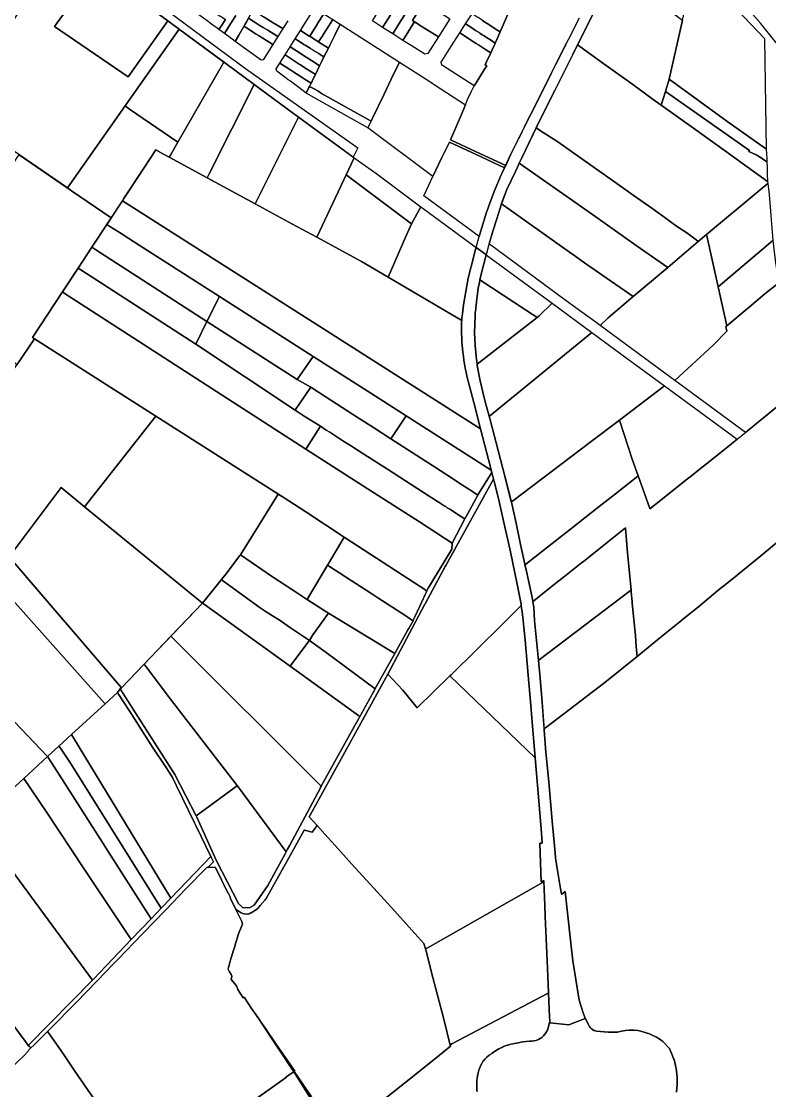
# Model space of a CAD drawing. Header units: metres. Extents: x 3 to 1005126, y 39 to 4383651.
# Drawn here: x 490566 to 491126, y 4369805 to 4370606 of the extents above; entities that cross this region are included whole.
import ezdxf

# ---------------------------------------------------------------- set-up
doc = ezdxf.new("R2010")
doc.units = ezdxf.units.M
doc.header["$MEASUREMENT"] = 0
doc.layers.add('TM_Llucmajor', color=7, linetype='Continuous')

msp = doc.modelspace()

# ---------------------------------------------------------------- linework, layer by layer
at = {"layer": 'TM_Llucmajor', "linetype": 'Continuous', "flags": 128}
for points in [[(490814.06, 4370504.17), (490773.1, 4370534.3), (490739.84, 4370558.78), (490718.62, 4370574.4), (490687.7, 4370597.16), (490683.98, 4370599.9), (490675.25, 4370606.32), (490625.5, 4370642.94), (490620.61, 4370643.97), (490595.24, 4370649.33), (490504.95, 4370668.4), (490509.5, 4370673.42), (490510.58, 4370674.62), (490546.41, 4370667.03), (490625.73, 4370650.23), (490626.7, 4370650.02), (490629.62, 4370647.85), (490733.35, 4370570.73), (490773.39, 4370542.4), (490817.52, 4370511.16), (490814.06, 4370504.17)], [(490643.26, 4370542.6), (490599.94, 4370481.29), (490515.05, 4370539.47), (490536.36, 4370571.29), (490588.15, 4370650.83), (490595.24, 4370649.33), (490620.61, 4370643.97), (490590.37, 4370602.22), (490645.58, 4370564.51), (490675.25, 4370606.32), (490683.69, 4370600.11), (490643.26, 4370542.6)], [(490675.25, 4370606.32), (490645.58, 4370564.51), (490590.37, 4370602.22), (490620.61, 4370643.97), (490625.5, 4370642.94), (490675.25, 4370606.32)], [(491010.38, 4370643.91), (491060.62, 4370606.84), (491050.66, 4370562.68), (491047.79, 4370553.41), (491044.64, 4370543.26), (491038.53, 4370547.46), (491023.31, 4370558.6), (491001.58, 4370574.09), (490983.78, 4370587.05), (490982.04, 4370588.36), (491000, 4370624.54), (491003.73, 4370631.94), (491007.85, 4370641.19), (491009.52, 4370644.55), (491010.38, 4370643.91)], [(491123.31, 4370510.13), (491122.69, 4370510.64), (491093.84, 4370531.29), (491050.66, 4370562.68), (491060.62, 4370606.84), (491067.03, 4370635.23), (491067.67, 4370638.56), (491067.75, 4370638.95), (491067.96, 4370639.71), (491068.46, 4370641.22), (491068.7, 4370641.97), (491069.94, 4370646.09), (491070.42, 4370647.73), (491122.06, 4370593.16), (491123.31, 4370510.13)], [(490836.04, 4370601.44), (490828.35, 4370606.33), (490833.79, 4370614.95), (490834.23, 4370615.65), (490835.5, 4370617.66), (490840.79, 4370626.04), (490841.17, 4370626.65), (490842.23, 4370628.33), (490840.07, 4370629.39), (490841.03, 4370631.39), (490841.14, 4370631.61), (490842.82, 4370635.13), (490846.41, 4370632.93), (490853.3, 4370628.72), (490841.97, 4370610.81), (490840.43, 4370608.39), (490836.04, 4370601.44)], [(490906, 4370609.77), (490903, 4370611.71), (490906, 4370616.35), (490909.19, 4370621.28), (490911.03, 4370624.11), (490916.24, 4370632.17), (490919.21, 4370636.76), (490925.82, 4370632.42), (490936.15, 4370625.64), (490934.12, 4370621.03), (490931.64, 4370615.39), (490924.04, 4370598.09), (490921.65, 4370599.64), (490918.78, 4370601.5), (490915.53, 4370603.6), (490913.04, 4370605.21), (490912.67, 4370605.45), (490910.55, 4370606.82), (490907.52, 4370608.79), (490906.84, 4370609.23), (490906, 4370609.77)], [(490843.61, 4370596.63), (490836.04, 4370601.44), (490840.43, 4370608.39), (490841.97, 4370610.81), (490853.3, 4370628.72), (490855.77, 4370627.2), (490860.97, 4370624.02), (490848.02, 4370603.6), (490843.61, 4370596.63)], [(490703.65, 4370607.04), (490693.2, 4370614.64), (490697.25, 4370621.02), (490701.3, 4370618.42), (490705.35, 4370615.83), (490708.14, 4370614.04), (490710.79, 4370612.34), (490711.87, 4370611.65), (490714.47, 4370609.98), (490715.83, 4370609.11), (490718.32, 4370607.51), (490717.28, 4370605.88), (490716.04, 4370603.95), (490713.45, 4370599.92), (490711.05, 4370601.66), (490708.92, 4370603.21), (490703.65, 4370607.04)], [(490851.26, 4370591.77), (490843.61, 4370596.63), (490848.02, 4370603.6), (490860.97, 4370624.02), (490864.08, 4370622.12), (490866.86, 4370620.41), (490867.04, 4370620.3), (490864.21, 4370615.88), (490864.11, 4370615.73), (490862.77, 4370613.64), (490861.58, 4370611.78), (490858.28, 4370606.64), (490859.86, 4370605.65), (490857.23, 4370601.41), (490855.61, 4370598.79), (490851.26, 4370591.77)], [(490859.86, 4370605.65), (490858.28, 4370606.64), (490861.58, 4370611.78), (490862.77, 4370613.64), (490864.11, 4370615.73), (490864.21, 4370615.88), (490867.04, 4370620.3), (490869.4, 4370618.86), (490870.31, 4370618.3), (490872.5, 4370616.96), (490872.47, 4370616.72), (490880.53, 4370611.63), (490886.45, 4370607.9), (490877.83, 4370594.43), (490871.32, 4370598.49), (490863.72, 4370603.24), (490862.34, 4370604.1), (490859.86, 4370605.65)], [(490739.71, 4370605.74), (490735.6, 4370608.3), (490738.15, 4370612.77), (490739.06, 4370614.35), (490742.32, 4370612.32), (490747.37, 4370609.18), (490754.09, 4370605), (490761.27, 4370600.54), (490757.56, 4370594.64), (490749.97, 4370599.36), (490746.67, 4370601.42), (490743.69, 4370603.27), (490739.71, 4370605.74)], [(490781.39, 4370594.83), (490781.08, 4370595.03), (490774.54, 4370599.2), (490776.29, 4370601.96), (490777.82, 4370604.38), (490784.5, 4370614.93), (490786.3, 4370615.34), (490791.97, 4370611.73), (490787.31, 4370604.28), (490786.95, 4370603.71), (490784.66, 4370600.05), (490783.53, 4370598.25), (490781.39, 4370594.83)], [(490786.21, 4370591.75), (490781.39, 4370594.83), (490783.53, 4370598.25), (490784.66, 4370600.05), (490786.95, 4370603.71), (490787.31, 4370604.28), (490791.97, 4370611.73), (490798.77, 4370607.39), (490794.09, 4370600.03), (490791.72, 4370596.31), (490791.39, 4370595.79), (490790.26, 4370594.01), (490790.07, 4370593.72), (490788.07, 4370590.57), (490786.76, 4370591.4), (490786.21, 4370591.75)], [(490733.23, 4370601.54), (490732.13, 4370602.24), (490733.12, 4370603.97), (490733.75, 4370605.07), (490735.6, 4370608.3), (490739.71, 4370605.74), (490743.69, 4370603.27), (490746.67, 4370601.42), (490749.97, 4370599.36), (490757.56, 4370594.64), (490753.74, 4370588.59), (490746.19, 4370593.36), (490742.95, 4370595.4), (490741.26, 4370596.47), (490733.23, 4370601.54)], [(490827.38, 4370531.25), (490807.8, 4370542.28), (490790.27, 4370552.05), (490787.61, 4370553.96), (490784.24, 4370555.8), (490784.17, 4370555.65), (490781.17, 4370557.11), (490782.4, 4370559.6), (490782.63, 4370560.06), (490783.18, 4370561.19), (490783.34, 4370561.51), (490785.64, 4370566.19), (490788.86, 4370572.73), (490790.28, 4370575.61), (490792.11, 4370579.33), (490793.7, 4370582.55), (490795.36, 4370585.92), (490796.49, 4370588.22), (490800.37, 4370596.1), (490804.22, 4370603.92), (490848.56, 4370575.5), (490842.44, 4370562.73), (490836.92, 4370550.99), (490828.77, 4370533.97), (490828.21, 4370533), (490827.38, 4370531.25)], [(490788.27, 4370590.44), (490788.07, 4370590.57), (490790.07, 4370593.72), (490790.26, 4370594.01), (490791.39, 4370595.79), (490791.72, 4370596.31), (490794.09, 4370600.03), (490798.77, 4370607.39), (490804.22, 4370603.92), (490800.37, 4370596.1), (490796.49, 4370588.22), (490795.36, 4370585.92), (490788.27, 4370590.44)], [(490857.49, 4370587.82), (490851.26, 4370591.77), (490855.61, 4370598.79), (490857.23, 4370601.41), (490859.86, 4370605.65), (490862.34, 4370604.1), (490863.72, 4370603.24), (490871.32, 4370598.49), (490877.83, 4370594.43), (490873.32, 4370587.39), (490869.78, 4370581.87), (490867.62, 4370581.38), (490857.49, 4370587.82)], [(490901.79, 4370592.18), (490901.17, 4370592.58), (490893.77, 4370597.29), (490898.15, 4370604.13), (490901.96, 4370601.66), (490905.65, 4370599.26), (490906, 4370599.03), (490908.3, 4370597.54), (490908.72, 4370597.27), (490910.63, 4370596.02), (490911.03, 4370595.76), (490912.09, 4370595.07), (490912.94, 4370594.52), (490913.48, 4370594.17), (490913.89, 4370593.9), (490916.74, 4370592.06), (490920.35, 4370589.71), (490919.44, 4370587.79), (490918.59, 4370585.99), (490917.78, 4370584.27), (490916.96, 4370582.53), (490913.16, 4370584.95), (490909.23, 4370587.45), (490907.75, 4370588.39), (490906, 4370589.5), (490902.82, 4370591.53), (490901.79, 4370592.18)], [(490687.7, 4370597.16), (490717.13, 4370575.5), (490682.66, 4370515.37), (490646.58, 4370540.31), (490643.26, 4370542.6), (490683.69, 4370600.11), (490683.98, 4370599.9), (490687.7, 4370597.16)], [(490749.49, 4370581.83), (490746.59, 4370577.23), (490744.98, 4370576.92), (490725.71, 4370591), (490728.4, 4370595.71), (490732.13, 4370602.24), (490733.23, 4370601.54), (490741.26, 4370596.47), (490742.95, 4370595.4), (490746.19, 4370593.36), (490753.74, 4370588.59), (490749.49, 4370581.83)], [(490782.28, 4370585.54), (490781.72, 4370585.89), (490778.09, 4370588.18), (490777.13, 4370588.79), (490773.8, 4370590.89), (490770.57, 4370592.93), (490774.54, 4370599.2), (490781.08, 4370595.03), (490781.39, 4370594.83), (490786.21, 4370591.75), (490786.76, 4370591.4), (490788.07, 4370590.57), (490788.27, 4370590.44), (490795.36, 4370585.92), (490793.7, 4370582.55), (490792.11, 4370579.33), (490790.63, 4370580.26), (490788.55, 4370581.58), (490788.13, 4370581.84), (490784.73, 4370583.99), (490784.35, 4370584.23), (490783.79, 4370584.58), (490782.84, 4370585.18), (490782.28, 4370585.54)], [(490904.59, 4370557.74), (490880.78, 4370572.99), (490880.32, 4370573.29), (490879.8, 4370575.46), (490889.39, 4370590.44), (490893.77, 4370597.29), (490901.17, 4370592.58), (490901.79, 4370592.18), (490902.82, 4370591.53), (490906, 4370589.5), (490907.75, 4370588.39), (490909.23, 4370587.45), (490913.16, 4370584.95), (490916.96, 4370582.53), (490913.48, 4370575.15), (490912.72, 4370573.55), (490914.06, 4370572.78), (490912.39, 4370570.12), (490906, 4370559.98), (490904.59, 4370557.74)], [(490770.4, 4370576.01), (490762.91, 4370580.83), (490766.76, 4370586.92), (490774.25, 4370582.11), (490777.52, 4370580.01), (490779.93, 4370578.46), (490785.38, 4370574.96), (490786.43, 4370574.29), (490786.85, 4370574.02), (490787, 4370573.92), (490788.86, 4370572.73), (490785.64, 4370566.19), (490783.46, 4370567.6), (490783.04, 4370567.87), (490782.23, 4370568.39), (490778.99, 4370570.48), (490776.18, 4370572.28), (490774.48, 4370573.38), (490773.62, 4370573.93), (490770.4, 4370576.01)], [(490774.25, 4370582.11), (490766.76, 4370586.92), (490770.57, 4370592.93), (490773.8, 4370590.89), (490777.13, 4370588.79), (490778.09, 4370588.18), (490781.72, 4370585.89), (490782.28, 4370585.54), (490782.84, 4370585.18), (490783.79, 4370584.58), (490784.35, 4370584.23), (490784.73, 4370583.99), (490788.13, 4370581.84), (490788.55, 4370581.58), (490790.63, 4370580.26), (490792.11, 4370579.33), (490790.28, 4370575.61), (490788.86, 4370572.73), (490787, 4370573.92), (490786.85, 4370574.02), (490786.43, 4370574.29), (490785.38, 4370574.96), (490779.93, 4370578.46), (490777.52, 4370580.01), (490774.25, 4370582.11)], [(490983.78, 4370587.05), (491001.58, 4370574.09), (491023.31, 4370558.6), (491038.53, 4370547.46), (491044.64, 4370543.26), (491068.79, 4370525.87), (491092.74, 4370508.7), (491113.43, 4370493.75), (491117, 4370491.17), (491124.17, 4370485.99), (491124.35, 4370484.49), (491118.65, 4370479.73), (491078.48, 4370446.26), (491072.4, 4370441.08), (491070.9, 4370442.25), (491063.79, 4370447.49), (491056.15, 4370452.59), (491046.51, 4370459.43), (491037.52, 4370466.06), (491023.67, 4370475.89), (491011.48, 4370484.62), (490983.38, 4370504.36), (490967.22, 4370515.64), (490953.5, 4370524.57), (490952.56, 4370525.16), (490951.08, 4370526.28), (490954.5, 4370533.42), (490965.08, 4370554.3), (490978.17, 4370580.56), (490982.04, 4370588.36), (490983.78, 4370587.05)], [(490775.06, 4370564.36), (490769.45, 4370568.01), (490766.54, 4370569.9), (490759.06, 4370574.75), (490762.91, 4370580.83), (490770.4, 4370576.01), (490773.62, 4370573.93), (490774.48, 4370573.38), (490776.18, 4370572.28), (490778.99, 4370570.48), (490782.23, 4370568.39), (490783.04, 4370567.87), (490783.46, 4370567.6), (490785.64, 4370566.19), (490783.34, 4370561.51), (490783.18, 4370561.19), (490782.63, 4370560.06), (490782.4, 4370559.6), (490778.05, 4370562.42), (490777.36, 4370562.87), (490775.06, 4370564.36)], [(490682.66, 4370515.37), (490717.13, 4370575.5), (490718.62, 4370574.4), (490739.84, 4370558.78), (490706.4, 4370492.22), (490704.68, 4370488.81), (490676.29, 4370504.24), (490677.44, 4370506.25), (490682.66, 4370515.37)], [(490778.8, 4370552.29), (490776.58, 4370553.93), (490766.91, 4370561.07), (490765.4, 4370562.19), (490762.72, 4370564.17), (490756.68, 4370568.64), (490756.33, 4370570.44), (490759.06, 4370574.75), (490766.54, 4370569.9), (490769.45, 4370568.01), (490775.06, 4370564.36), (490777.36, 4370562.87), (490778.05, 4370562.42), (490782.4, 4370559.6), (490781.17, 4370557.11), (490780.86, 4370556.47), (490778.8, 4370552.29)], [(490927.32, 4370496.31), (490906, 4370506.29), (490886.14, 4370515.59), (490880.13, 4370503.6), (490873.64, 4370489.7), (490824.98, 4370526.22), (490826.62, 4370529.66), (490827.38, 4370531.25), (490828.21, 4370533), (490828.77, 4370533.97), (490836.92, 4370550.99), (490842.44, 4370562.73), (490848.56, 4370575.5), (490871.35, 4370560.89), (490873.78, 4370559.31), (490874.63, 4370558.76), (490898.06, 4370543.55), (490894.81, 4370535.81), (490886.81, 4370517.26), (490906, 4370508.36), (490928.16, 4370498.09), (490928.18, 4370498.08), (490927.33, 4370496.3), (490927.32, 4370496.31)], [(491110.63, 4370509.13), (491047.79, 4370553.41), (491050.66, 4370562.68), (491093.84, 4370531.29), (491122.69, 4370510.64), (491123.31, 4370510.13), (491123.67, 4370503.18), (491123.74, 4370500.81), (491120.58, 4370502.96), (491119.52, 4370503.86), (491115.8, 4370505.95), (491110.35, 4370508.55), (491110.63, 4370509.13)], [(490706.4, 4370492.22), (490739.84, 4370558.78), (490773.1, 4370534.3), (490741.29, 4370470.79), (490740.55, 4370469.31), (490704.68, 4370488.81), (490706.4, 4370492.22)], [(490824.98, 4370526.22), (490778.8, 4370552.29), (490780.86, 4370556.47), (490781.17, 4370557.11), (490784.17, 4370555.65), (490784.24, 4370555.8), (490787.61, 4370553.96), (490790.27, 4370552.05), (490807.8, 4370542.28), (490827.38, 4370531.25), (490826.62, 4370529.66), (490824.98, 4370526.22)], [(491113.43, 4370493.75), (491092.74, 4370508.7), (491068.79, 4370525.87), (491044.64, 4370543.26), (491047.79, 4370553.41), (491110.63, 4370509.13), (491110.35, 4370508.55), (491115.8, 4370505.95), (491119.52, 4370503.86), (491120.58, 4370502.96), (491123.74, 4370500.81), (491123.86, 4370496.4), (491124.01, 4370491.49), (491124.17, 4370485.99), (491117, 4370491.17), (491113.43, 4370493.75)], [(490677.44, 4370506.25), (490676.29, 4370504.24), (490672.04, 4370506.56), (490666.26, 4370509.71), (490657.73, 4370496.72), (490632.79, 4370458.77), (490603.11, 4370479.11), (490599.94, 4370481.29), (490643.26, 4370542.6), (490646.58, 4370540.31), (490682.66, 4370515.37), (490677.44, 4370506.25)], [(490768.14, 4370454.31), (490740.55, 4370469.31), (490741.29, 4370470.79), (490773.1, 4370534.3), (490814.64, 4370503.75), (490808.72, 4370491.11), (490786.71, 4370444.22), (490768.14, 4370454.31)], [(490940.28, 4370503.72), (490951.08, 4370526.28), (490952.56, 4370525.16), (490953.5, 4370524.57), (490967.22, 4370515.64), (490983.38, 4370504.36), (491011.48, 4370484.62), (491023.67, 4370475.89), (491037.52, 4370466.06), (491046.51, 4370459.43), (491056.15, 4370452.59), (491063.79, 4370447.49), (491070.9, 4370442.25), (491072.4, 4370441.08), (491049.46, 4370421.53), (491025.77, 4370438.16), (490994.88, 4370460.09), (490970.6, 4370477.15), (490938.38, 4370499.75), (490940.28, 4370503.72)], [(490913.93, 4370463.64), (490913.76, 4370463.1), (490909.43, 4370449.14), (490908.24, 4370444.78), (490866.89, 4370475.22), (490873.64, 4370489.7), (490880.13, 4370503.6), (490886.14, 4370515.59), (490906, 4370506.29), (490927.32, 4370496.31), (490927.33, 4370496.3), (490925.23, 4370491.9), (490924.8, 4370490.99), (490919.56, 4370478.63), (490916.18, 4370469.85), (490913.93, 4370463.64)], [(490900.98, 4370332.77), (490904.22, 4370320.31), (490909.31, 4370300.76), (490641.18, 4370471.55), (490642.58, 4370473.67), (490657.73, 4370496.72), (490666.26, 4370509.71), (490672.04, 4370506.56), (490676.29, 4370504.24), (490704.68, 4370488.81), (490740.55, 4370469.31), (490768.14, 4370454.31), (490786.71, 4370444.22), (490820.13, 4370426.05), (490840.07, 4370414.3), (490895.25, 4370381.78), (490895.2, 4370380.94), (490895.09, 4370377.94), (490895.08, 4370374.94), (490895.17, 4370371.94), (490895.34, 4370369.15), (490895.44, 4370366.15), (490895.59, 4370363.15), (490895.73, 4370361.01), (490896.08, 4370358.03), (490896.47, 4370355.06), (490896.9, 4370352.09), (490897.38, 4370349.13), (490897.9, 4370346.17), (490898.47, 4370343.22), (490899.07, 4370340.29), (490899.33, 4370339.08), (490900.98, 4370332.77)], [(490603.11, 4370479.11), (490632.79, 4370458.77), (490632.01, 4370457.59), (490629.51, 4370453.79), (490618.35, 4370436.81), (490608.02, 4370421.08), (490596.28, 4370403.23), (490573.84, 4370369.07), (490575.28, 4370368.15), (490562.04, 4370348.57), (490561.11, 4370349.7), (490505.77, 4370416.72), (490544.61, 4370476.68), (490562.77, 4370504.74), (490563.75, 4370506.09), (490603.11, 4370479.11)], [(490857.53, 4370454.32), (490808.72, 4370491.11), (490814.64, 4370503.75), (490831.73, 4370491.71), (490864.59, 4370467.04), (490857.53, 4370454.32)], [(490936.96, 4370496.78), (490938.38, 4370499.75), (490970.6, 4370477.15), (490994.88, 4370460.09), (491025.77, 4370438.16), (491049.46, 4370421.53), (491023.65, 4370399.76), (490990.35, 4370422.84), (490988.97, 4370423.82), (490987.06, 4370425.17), (490983.74, 4370427.52), (490979.85, 4370430.27), (490975.83, 4370433.12), (490945.67, 4370454.66), (490925.11, 4370469.39), (490925.06, 4370469.43), (490927.88, 4370476.78), (490929.09, 4370480.02), (490935.42, 4370493.58), (490936.96, 4370496.78)], [(490853.4, 4370444.87), (490840.07, 4370414.3), (490820.13, 4370426.05), (490786.71, 4370444.22), (490808.72, 4370491.11), (490857.53, 4370454.32), (490853.4, 4370444.87)], [(491087.18, 4370407.08), (491078.7, 4370445.27), (491078.48, 4370446.26), (491118.65, 4370479.73), (491124.35, 4370484.49), (491125.34, 4370476.17), (491128.11, 4370441.76), (491087.18, 4370407.08)], [(490917.36, 4370269.76), (490853.64, 4370310.5), (490827.06, 4370327.49), (490784.1, 4370354.96), (490713.85, 4370399.86), (490657.23, 4370436.06), (490638.18, 4370448.25), (490631.86, 4370452.29), (490629.51, 4370453.79), (490632.01, 4370457.59), (490641.18, 4370471.55), (490909.31, 4370300.76), (490916.77, 4370272.09), (490917.36, 4370269.76)], [(490895.25, 4370381.78), (490840.07, 4370414.3), (490853.4, 4370444.87), (490857.53, 4370454.32), (490864.59, 4370467.04), (490870.13, 4370462.94), (490906.01, 4370436.6), (490905.41, 4370434.4), (490904.24, 4370429.96), (490900.02, 4370413.53), (490896.67, 4370393.57), (490895.7, 4370386.92), (490895.4, 4370383.93), (490895.25, 4370381.78)], [(490925.11, 4370469.39), (490945.67, 4370454.66), (490975.83, 4370433.12), (490979.85, 4370430.27), (490983.74, 4370427.52), (490987.06, 4370425.17), (490988.97, 4370423.82), (490990.35, 4370422.84), (491023.65, 4370399.76), (491004.85, 4370383.83), (490998.84, 4370378.1), (490994.86, 4370381.03), (490989.73, 4370384.81), (490973.55, 4370396.72), (490916.04, 4370439.05), (490915.78, 4370439.24), (490918.57, 4370448.76), (490921.45, 4370457.99), (490923.95, 4370466.13), (490925, 4370469.29), (490925.06, 4370469.43), (490925.11, 4370469.39)], [(490713.85, 4370399.86), (490704.34, 4370381.2), (490620.51, 4370435.41), (490618.35, 4370436.81), (490629.51, 4370453.79), (490631.86, 4370452.29), (490638.18, 4370448.25), (490657.23, 4370436.06), (490713.85, 4370399.86)], [(491093.67, 4370377.99), (491092.94, 4370377.4), (491093.79, 4370373.82), (491083.52, 4370363.5), (491054.84, 4370336.89), (490998.84, 4370378.1), (491004.85, 4370383.83), (491023.65, 4370399.76), (491049.46, 4370421.53), (491072.4, 4370441.08), (491078.48, 4370446.26), (491078.7, 4370445.27), (491087.18, 4370407.08), (491093.67, 4370377.99)], [(490620.51, 4370435.41), (490704.34, 4370381.2), (490696.21, 4370364.16), (490609.95, 4370419.83), (490608.02, 4370421.08), (490618.35, 4370436.81), (490620.51, 4370435.41)], [(490961.18, 4369855.71), (490961.27, 4369857.09), (490961.08, 4369860.08), (490960.3, 4369878.26), (490959.29, 4369902.33), (490957.84, 4369935.31), (490957.52, 4369943.63), (490956.74, 4369962.3), (490956.29, 4369962.05), (490954.71, 4369961.21), (490953.71, 4369990.19), (490955.2, 4369990.19), (490955.58, 4369990.19), (490954.95, 4369997.67), (490952.94, 4370021.93), (490950.25, 4370054.21), (490950.23, 4370054.46), (490948.73, 4370071.99), (490946.96, 4370093.43), (490944.98, 4370116.21), (490942.67, 4370142.3), (490941.68, 4370152.12), (490941.24, 4370157.1), (490940.67, 4370161.59), (490939.81, 4370168.25), (490939.66, 4370169.41), (490937.05, 4370182.97), (490931.41, 4370209.81), (490926.84, 4370230.61), (490923.21, 4370246.3), (490919.94, 4370259.57), (490919.07, 4370263.01), (490917.83, 4370267.88), (490917.36, 4370269.76), (490916.77, 4370272.09), (490909.31, 4370300.76), (490904.22, 4370320.31), (490900.98, 4370332.77), (490899.33, 4370339.08), (490899.07, 4370340.29), (490898.47, 4370343.22), (490897.9, 4370346.17), (490897.38, 4370349.13), (490896.9, 4370352.09), (490896.47, 4370355.06), (490896.08, 4370358.03), (490895.73, 4370361.01), (490895.59, 4370363.15), (490895.44, 4370366.15), (490895.34, 4370369.15), (490895.17, 4370371.94), (490895.08, 4370374.94), (490895.09, 4370377.94), (490895.2, 4370380.94), (490895.25, 4370381.78), (490895.4, 4370383.93), (490895.7, 4370386.92), (490896.67, 4370393.57), (490900.02, 4370413.53), (490904.24, 4370429.96), (490905.41, 4370434.4), (490906.01, 4370436.6), (490906.67, 4370436.11), (490906.84, 4370435.99), (490913.22, 4370431.3), (490913.39, 4370431.18), (490913.61, 4370431.01), (490909.9, 4370416.56), (490908.92, 4370412.24), (490908.45, 4370410.16), (490907.66, 4370406.43), (490907.07, 4370401.91), (490906.54, 4370397.99), (490905.45, 4370388.5), (490905.4, 4370388.03), (490905.3, 4370385.23), (490904.84, 4370372.52), (490905.22, 4370363.37), (490905.22, 4370363.2), (490905.97, 4370355.45), (490906.03, 4370354.99), (490906.76, 4370349.22), (490906.91, 4370348.06), (490908.68, 4370337.97), (490908.93, 4370336.56), (490912.58, 4370321.93), (490916.36, 4370308.35), (490927.51, 4370265.12), (490932.5, 4370245.65), (490935.91, 4370230.01), (490939.2, 4370214.1), (490942.46, 4370199.34), (490943.47, 4370195.12), (490945.21, 4370187.03), (490947.64, 4370175.53), (490948.46, 4370171.48), (490948.58, 4370171.17), (490949.32, 4370166.96), (490949.77, 4370156.97), (490951.81, 4370137.08), (490952.97, 4370124.46), (490953.73, 4370116.73), (490955.41, 4370095.88), (490957.07, 4370074.94), (490956.86, 4370074.92), (490958.26, 4370058.53), (490960.35, 4370036.16), (490963.02, 4370006.79), (490965.15, 4369982.95), (490965.47, 4369979.24), (490967.06, 4369969.73), (490968.76, 4369959.37), (490968.76, 4369959.33), (490969.27, 4369956.25), (490969.71, 4369953.59), (490969.97, 4369952.08), (490970.1, 4369952.11), (490972.61, 4369953.97), (490974.34, 4369938.13), (490976.95, 4369915.26), (490978.37, 4369902.19), (490983.02, 4369874.08), (490983.37, 4369871.94), (490985.57, 4369864.63), (490987.73, 4369858.8), (490975.37, 4369854.22), (490961.18, 4369855.71)], [(491093.67, 4370377.99), (491087.18, 4370407.08), (491128.11, 4370441.76), (491129.86, 4370426.95), (491132.57, 4370410.14), (491131.37, 4370409.17), (491122.29, 4370401.73), (491110.38, 4370391.85), (491093.67, 4370377.99)], [(490913.61, 4370431.01), (490962.96, 4370394.74), (490953.28, 4370385.48), (490951.65, 4370384.21), (490908.92, 4370412.24), (490909.9, 4370416.56), (490913.61, 4370431.01)], [(490770.43, 4370314.8), (490777.38, 4370310.28), (490789.49, 4370302.58), (490779.03, 4370286.3), (490778.57, 4370285.58), (490598.32, 4370401.92), (490596.28, 4370403.23), (490608.02, 4370421.08), (490609.95, 4370419.83), (490696.21, 4370364.16), (490770.43, 4370314.8)], [(490906.03, 4370354.99), (490905.97, 4370355.45), (490905.22, 4370363.2), (490905.22, 4370363.37), (490904.84, 4370372.52), (490905.3, 4370385.23), (490905.4, 4370388.03), (490905.45, 4370388.5), (490906.54, 4370397.99), (490907.07, 4370401.91), (490907.66, 4370406.43), (490908.45, 4370410.16), (490908.92, 4370412.24), (490951.65, 4370384.21), (490906.76, 4370349.22), (490906.03, 4370354.99)], [(490863.55, 4370230.96), (490888.18, 4370215.13), (490888.14, 4370214.48), (490887.94, 4370210.81), (490887.74, 4370210.47), (490877.8, 4370193.97), (490870.22, 4370181.38), (490869.21, 4370179.22), (490807.94, 4370218.93), (490778.62, 4370238.59), (490761.44, 4370249.54), (490754.76, 4370253.8), (490666.1, 4370310.29), (490575.28, 4370368.15), (490573.84, 4370369.07), (490596.28, 4370403.23), (490598.32, 4370401.92), (490778.57, 4370285.58), (490821.76, 4370257.82), (490863.55, 4370230.96)], [(490784.1, 4370354.96), (490771.92, 4370337.54), (490704.34, 4370381.2), (490713.85, 4370399.86), (490784.1, 4370354.96)], [(490915.85, 4370310.2), (490912.58, 4370321.93), (490908.93, 4370336.56), (490908.68, 4370337.97), (490906.91, 4370348.06), (490906.76, 4370349.22), (490951.65, 4370384.21), (490953.28, 4370385.48), (490962.96, 4370394.74), (490992.6, 4370372.96), (490915.98, 4370310.3), (490915.85, 4370310.2)], [(490696.21, 4370364.16), (490704.34, 4370381.2), (490771.92, 4370337.54), (490782.36, 4370331.82), (490781.86, 4370331.11), (490770.67, 4370315.14), (490770.43, 4370314.8), (490696.21, 4370364.16)], [(490932.38, 4370246.11), (490927.51, 4370265.12), (490916.36, 4370308.35), (490915.85, 4370310.2), (490915.98, 4370310.3), (490992.6, 4370372.96), (491019.21, 4370353.41), (491046.98, 4370333), (491013.31, 4370307.31), (490991.24, 4370290.47), (490933.16, 4370246.61), (490932.38, 4370246.11)], [(490506.15, 4370265.9), (490534.54, 4370307.89), (490562.04, 4370348.57), (490575.28, 4370368.15), (490666.1, 4370310.29), (490612.74, 4370242.3), (490595.36, 4370256.73), (490556.31, 4370204.7), (490527.64, 4370238.52), (490505.28, 4370264.92), (490506.15, 4370265.9)], [(490782.36, 4370331.82), (490771.92, 4370337.54), (490784.1, 4370354.96), (490827.06, 4370327.49), (490853.64, 4370310.5), (490842.14, 4370293.29), (490829.23, 4370301.65), (490818.5, 4370308.5), (490805.77, 4370316.65), (490793.04, 4370324.91), (490782.36, 4370331.82)], [(490839.59, 4370270.41), (490821.86, 4370281.78), (490813.37, 4370287.27), (490811.84, 4370288.26), (490808.3, 4370290.55), (490806.33, 4370291.83), (490802.57, 4370294.25), (490796.46, 4370298.16), (490793.84, 4370299.82), (490789.49, 4370302.58), (490777.38, 4370310.28), (490770.43, 4370314.8), (490770.67, 4370315.14), (490781.86, 4370331.11), (490782.36, 4370331.82), (490793.04, 4370324.91), (490805.77, 4370316.65), (490818.5, 4370308.5), (490829.23, 4370301.65), (490842.14, 4370293.29), (490851.89, 4370286.98), (490874.05, 4370272.63), (490889.11, 4370262.87), (490893.03, 4370260.33), (490897.71, 4370257.28), (490904.07, 4370253.14), (490907.33, 4370251.02), (490899.74, 4370237.19), (490897.6, 4370233.27), (490897.55, 4370233.21), (490893.87, 4370235.56), (490888.24, 4370239.17), (490886.31, 4370240.39), (490884.41, 4370241.6), (490883.56, 4370242.15), (490882.64, 4370242.73), (490881.74, 4370243.31), (490880.93, 4370243.83), (490879.58, 4370244.69), (490877.17, 4370246.23), (490875.92, 4370247.04), (490874.05, 4370248.24), (490870.75, 4370250.37), (490839.59, 4370270.41)], [(491023.13, 4370277.24), (491013.31, 4370307.31), (491046.98, 4370333), (491101.4, 4370292.99), (491097.15, 4370289.56), (491080.7, 4370276.32), (491074.01, 4370270.98), (491067.2, 4370265.54), (491064.21, 4370263.15), (491040.91, 4370244.5), (491036.2, 4370240.78), (491036.11, 4370241.03), (491036.08, 4370241.12), (491032.08, 4370252.3), (491027.38, 4370265.4), (491023.13, 4370277.24)], [(490728.86, 4370205.48), (490719.49, 4370193.01), (490701.22, 4370170.04), (490612.74, 4370242.3), (490666.1, 4370310.29), (490754.76, 4370253.8), (490757.9, 4370251.79), (490729.63, 4370206.29), (490728.86, 4370205.48)], [(490917.83, 4370267.88), (490907.43, 4370251.18), (490907.33, 4370251.02), (490904.07, 4370253.14), (490897.71, 4370257.28), (490893.03, 4370260.33), (490889.11, 4370262.87), (490874.05, 4370272.63), (490851.89, 4370286.98), (490842.14, 4370293.29), (490853.64, 4370310.5), (490917.36, 4370269.76), (490917.83, 4370267.88)], [(490933.16, 4370246.61), (490991.24, 4370290.47), (491013.31, 4370307.31), (491023.13, 4370277.24), (491027.38, 4370265.4), (491027.07, 4370265.16), (491010.46, 4370252.03), (490998.2, 4370242.41), (490976.74, 4370225.52), (490963.04, 4370214.72), (490943.36, 4370199.32), (490942.61, 4370198.71), (490942.46, 4370199.34), (490939.2, 4370214.1), (490935.91, 4370230.01), (490932.5, 4370245.65), (490932.38, 4370246.11), (490933.16, 4370246.61)], [(490839.59, 4370270.41), (490870.75, 4370250.37), (490874.05, 4370248.24), (490875.92, 4370247.04), (490877.17, 4370246.23), (490879.58, 4370244.69), (490880.93, 4370243.83), (490881.74, 4370243.31), (490882.64, 4370242.73), (490883.56, 4370242.15), (490884.41, 4370241.6), (490886.31, 4370240.39), (490888.24, 4370239.17), (490893.87, 4370235.56), (490897.55, 4370233.21), (490888.18, 4370215.13), (490863.55, 4370230.96), (490821.76, 4370257.82), (490778.57, 4370285.58), (490779.03, 4370286.3), (490789.49, 4370302.58), (490793.84, 4370299.82), (490796.46, 4370298.16), (490802.57, 4370294.25), (490806.33, 4370291.83), (490808.3, 4370290.55), (490811.84, 4370288.26), (490813.37, 4370287.27), (490821.86, 4370281.78), (490839.59, 4370270.41)], [(490637.48, 4370103.24), (490628.16, 4370094.66), (490627.83, 4370095.03), (490550.51, 4370181.93), (490546.64, 4370178.14), (490545.11, 4370176.7), (490544.14, 4370177.91), (490515.7, 4370213.36), (490489.08, 4370246.71), (490487.54, 4370248.47), (490504.4, 4370265.95), (490505.11, 4370267.25), (490506.15, 4370265.9), (490505.28, 4370264.92), (490527.64, 4370238.52), (490556.31, 4370204.7), (490640.37, 4370106.56), (490639.54, 4370105.85), (490637.48, 4370103.24)], [(490919.07, 4370263.01), (490883.25, 4370198.22), (490882.92, 4370197.62), (490867.75, 4370169.59), (490867.56, 4370169.23), (490840, 4370116.8), (490781.97, 4370011.62), (490781.04, 4370010), (490786.92, 4370003.5), (490783.19, 4369998.48), (490777.49, 4369999.91), (490777.28, 4369999.89), (490766.75, 4369980.99), (490758.32, 4369965.75), (490748.79, 4369948.69), (490748.05, 4369947.84), (490744.39, 4369943.57), (490743.1, 4369942.13), (490742.24, 4369941.05), (490740.43, 4369939.78), (490738.85, 4369938.79), (490737.45, 4369938.02), (490736.86, 4369937.7), (490736.08, 4369937.32), (490735.86, 4369937.27), (490734.48, 4369936.97), (490732.18, 4369937.23), (490731.35, 4369937.53), (490730.15, 4369937.97), (490728.54, 4369939.01), (490727.32, 4369939.84), (490726.02, 4369941.02), (490725.55, 4369941.54), (490721.79, 4369949.32), (490722.06, 4369949.45), (490720.31, 4369953.09), (490720.04, 4369952.96), (490710.86, 4369972.03), (490705.31, 4369972.19), (490709.39, 4369976.31), (490707.61, 4369979.78), (490707.36, 4369980.32), (490696.37, 4370003.01), (490695.23, 4370005.36), (490681.71, 4370033.26), (490678.64, 4370039.44), (490677.99, 4370040.74), (490673.32, 4370047.81), (490663.81, 4370062.22), (490646.71, 4370088.86), (490637.81, 4370102.72), (490637.48, 4370103.24), (490639.54, 4370105.85), (490639.83, 4370105.4), (490680.41, 4370041.76), (490696.8, 4370009.79), (490711.62, 4369977.06), (490728.11, 4369945.02), (490731.09, 4369942.06), (490736.33, 4369941.88), (490739.78, 4369943.89), (490750.03, 4369958.63), (490760.25, 4369977.3), (490763.02, 4369982.37), (490764.9, 4369985.73), (490766.61, 4369988.78), (490787.47, 4370027.95), (490789.41, 4370031.59), (490789.56, 4370032.09), (490790.26, 4370033.35), (490815.21, 4370078.35), (490818.15, 4370083.66), (490829.3, 4370103.76), (490831.52, 4370107.76), (490845.1, 4370132.27), (490854.95, 4370150.03), (490855.82, 4370151.61), (490858.78, 4370156.93), (490859.86, 4370159.25), (490863.84, 4370167.75), (490870.22, 4370181.38), (490877.8, 4370193.97), (490887.74, 4370210.47), (490887.94, 4370210.81), (490888.14, 4370214.48), (490888.18, 4370215.13), (490897.55, 4370233.21), (490897.6, 4370233.27), (490899.74, 4370237.19), (490907.33, 4370251.02), (490907.43, 4370251.18), (490917.83, 4370267.88), (490919.07, 4370263.01)], [(490939.81, 4370168.25), (490926.1, 4370154.48), (490925.84, 4370154.22), (490887.28, 4370116.44), (490886.37, 4370115.55), (490861.98, 4370091.66), (490851.11, 4370104.79), (490840, 4370116.8), (490867.56, 4370169.23), (490867.75, 4370169.59), (490882.92, 4370197.62), (490883.25, 4370198.22), (490919.07, 4370263.01), (490919.94, 4370259.57), (490923.21, 4370246.3), (490926.84, 4370230.61), (490931.41, 4370209.81), (490937.05, 4370182.97), (490939.66, 4370169.41), (490939.81, 4370168.25)], [(490640.37, 4370106.56), (490556.31, 4370204.7), (490595.36, 4370256.73), (490612.74, 4370242.3), (490701.22, 4370170.04), (490640.37, 4370106.56)], [(490779.8, 4370173.41), (490779.48, 4370172.91), (490779.08, 4370173.17), (490770.68, 4370178.58), (490767.31, 4370180.75), (490762.75, 4370183.69), (490753.67, 4370189.86), (490729.63, 4370206.29), (490757.9, 4370251.79), (490761.44, 4370249.54), (490778.62, 4370238.59), (490807.13, 4370219.47), (490779.8, 4370173.41)], [(490949.3, 4370171.77), (490962.29, 4370182.33), (490973.74, 4370191.31), (490984.93, 4370200.2), (490987.33, 4370202.1), (490991.37, 4370205.33), (491002.82, 4370214.49), (491017.77, 4370226.41), (491017.79, 4370226.24), (491018.32, 4370220.33), (491019.46, 4370207.81), (491020.37, 4370197.72), (491022.02, 4370179.82), (491021.69, 4370179.57), (490953.27, 4370127.73), (490952.71, 4370127.32), (490951.81, 4370137.08), (490949.77, 4370156.97), (490949.32, 4370166.96), (490948.58, 4370171.17), (490949.3, 4370171.77)], [(490794.91, 4370198.88), (490807.13, 4370219.47), (490807.94, 4370218.93), (490869.21, 4370179.22), (490863.84, 4370167.75), (490859.86, 4370159.25), (490858.99, 4370157.38), (490858.78, 4370156.93), (490856.11, 4370158.67), (490853.32, 4370160.48), (490832.36, 4370174.11), (490827.93, 4370176.99), (490796.29, 4370197.56), (490794.79, 4370198.66), (490794.91, 4370198.88)], [(490759.18, 4370156.99), (490753.53, 4370160.63), (490753.46, 4370160.67), (490750.76, 4370162.41), (490749.99, 4370162.92), (490748.83, 4370163.68), (490745.85, 4370165.65), (490744.32, 4370166.66), (490716.1, 4370187.18), (490715.3, 4370187.75), (490719.49, 4370193.01), (490728.86, 4370205.48), (490729.63, 4370206.29), (490753.67, 4370189.86), (490762.75, 4370183.69), (490767.31, 4370180.75), (490770.68, 4370178.58), (490779.08, 4370173.17), (490794.21, 4370163.41), (490795.4, 4370162.65), (490783.68, 4370146.29), (490781.16, 4370142.19), (490766.39, 4370152.13), (490759.18, 4370156.99)], [(490845.1, 4370132.27), (490795.4, 4370162.65), (490794.21, 4370163.41), (490779.48, 4370172.91), (490779.8, 4370173.41), (490794.79, 4370198.66), (490796.29, 4370197.56), (490827.93, 4370176.99), (490832.36, 4370174.11), (490853.32, 4370160.48), (490856.11, 4370158.67), (490858.78, 4370156.93), (490855.82, 4370151.61), (490854.95, 4370150.03), (490845.1, 4370132.27)], [(490759.18, 4370156.99), (490766.39, 4370152.13), (490781.16, 4370142.19), (490780.81, 4370141.62), (490766.67, 4370122.83), (490702.56, 4370168.95), (490701.22, 4370170.04), (490715.3, 4370187.75), (490716.1, 4370187.18), (490744.32, 4370166.66), (490745.85, 4370165.65), (490748.83, 4370163.68), (490749.99, 4370162.92), (490750.76, 4370162.41), (490753.46, 4370160.67), (490753.53, 4370160.63), (490759.18, 4370156.99)], [(490593.64, 4370062.93), (490585.13, 4370055.1), (490585.11, 4370055.12), (490584.74, 4370055.51), (490550.39, 4370091.61), (490518.4, 4370129.4), (490507.98, 4370141.66), (490546.64, 4370178.14), (490550.51, 4370181.93), (490627.83, 4370095.03), (490628.16, 4370094.66), (490603.09, 4370071.62), (490593.64, 4370062.93)], [(490953.27, 4370127.73), (491021.69, 4370179.57), (491022.02, 4370179.82), (491022.15, 4370178.41), (491022.86, 4370171.4), (491022.98, 4370170.1), (491025.03, 4370148.12), (491025.25, 4370145.85), (491025.94, 4370137.25), (491026.51, 4370130.12), (491002.32, 4370110.71), (490958.07, 4370076.67), (490956.98, 4370076.04), (490955.41, 4370095.88), (490953.73, 4370116.73), (490952.97, 4370124.46), (490952.71, 4370127.32), (490953.27, 4370127.73)], [(490702.56, 4370168.95), (490766.67, 4370122.83), (490819, 4370085.19), (490818.15, 4370083.66), (490815.21, 4370078.35), (490790.26, 4370033.35), (490790.05, 4370032.97), (490678.66, 4370144.12), (490677.49, 4370145.29), (490701.22, 4370170.04), (490702.56, 4370168.95)], [(490831.52, 4370107.76), (490830.54, 4370105.98), (490793.65, 4370133.06), (490781.16, 4370142.19), (490783.68, 4370146.29), (490795.4, 4370162.65), (490845.1, 4370132.27), (490831.52, 4370107.76)], [(490950.25, 4370054.21), (490886.37, 4370115.55), (490887.28, 4370116.44), (490925.84, 4370154.22), (490926.1, 4370154.48), (490939.81, 4370168.25), (490940.67, 4370161.59), (490941.24, 4370157.1), (490941.68, 4370152.12), (490942.67, 4370142.3), (490944.98, 4370116.21), (490946.96, 4370093.43), (490948.73, 4370071.99), (490950.23, 4370054.46), (490950.25, 4370054.21)], [(490677.25, 4370098.02), (490658.97, 4370122.41), (490657.43, 4370124.36), (490677.49, 4370145.29), (490678.66, 4370144.12), (490790.05, 4370032.97), (490789.56, 4370032.09), (490789.41, 4370031.59), (490787.47, 4370027.95), (490766.61, 4369988.78), (490764.9, 4369985.73), (490763.75, 4369983.66), (490727.17, 4370033.44), (490715.91, 4370048.01), (490677.25, 4370098.02)], [(490830.54, 4370105.98), (490829.3, 4370103.76), (490819, 4370085.19), (490766.67, 4370122.83), (490780.81, 4370141.62), (490781.16, 4370142.19), (490793.65, 4370133.06), (490830.54, 4370105.98)], [(490726.26, 4370032.61), (490710.43, 4370021.01), (490696.36, 4370010.63), (490680.41, 4370041.76), (490639.54, 4370105.85), (490640.37, 4370106.56), (490657.43, 4370124.36), (490658.97, 4370122.41), (490677.25, 4370098.02), (490715.91, 4370048.01), (490727.17, 4370033.44), (490726.26, 4370032.61)], [(490952.94, 4370021.93), (490954.95, 4369997.67), (490955.58, 4369990.19), (490955.2, 4369990.19), (490953.71, 4369990.19), (490954.71, 4369961.21), (490956.29, 4369962.05), (490956.74, 4369962.3), (490956.79, 4369961.18), (490956.33, 4369960.93), (490870.64, 4369912.31), (490868.22, 4369910.96), (490866.88, 4369915.19), (490857.87, 4369924.98), (490844.84, 4369939.55), (490829.48, 4369956.43), (490812.77, 4369974.83), (490800.55, 4369988.4), (490792.73, 4369997.1), (490786.92, 4370003.5), (490781.04, 4370010), (490781.97, 4370011.62), (490840, 4370116.8), (490851.11, 4370104.79), (490861.98, 4370091.66), (490886.37, 4370115.55), (490950.25, 4370054.21), (490952.94, 4370021.93)], [(490673.32, 4370047.81), (490677.99, 4370040.74), (490678.64, 4370039.44), (490681.71, 4370033.26), (490695.23, 4370005.36), (490696.37, 4370003.01), (490707.36, 4369980.32), (490677.44, 4369949.05), (490603.78, 4370070.47), (490603.09, 4370071.62), (490628.16, 4370094.66), (490637.48, 4370103.24), (490637.81, 4370102.72), (490646.71, 4370088.86), (490663.81, 4370062.22), (490673.32, 4370047.81)], [(490567.29, 4370038.69), (490531.77, 4370006.03), (490517.6, 4370017.53), (490496.41, 4370034.74), (490498.62, 4370037.16), (490550.39, 4370091.61), (490584.74, 4370055.51), (490585.11, 4370055.12), (490585.13, 4370055.1), (490567.29, 4370038.69)], [(490670.28, 4369941.58), (490602.25, 4370050.17), (490594.68, 4370061.46), (490593.64, 4370062.93), (490603.09, 4370071.62), (490603.78, 4370070.47), (490677.44, 4369949.05), (490670.28, 4369941.58)], [(490662.57, 4369933.52), (490628.66, 4369986.83), (490626.67, 4369989.96), (490588.41, 4370050.09), (490585.13, 4370055.1), (490593.64, 4370062.93), (490594.68, 4370061.46), (490602.25, 4370050.17), (490670.28, 4369941.58), (490662.57, 4369933.52)], [(490647.79, 4369918.08), (490620.22, 4369959.32), (490612.65, 4369970.5), (490584.07, 4370013.89), (490567.29, 4370038.69), (490585.13, 4370055.1), (490588.41, 4370050.09), (490626.67, 4369989.96), (490628.66, 4369986.83), (490662.57, 4369933.52), (490647.79, 4369918.08)], [(490619.64, 4369888.66), (490618.68, 4369887.68), (490557.88, 4369970.48), (490531.77, 4370006.03), (490567.29, 4370038.69), (490584.07, 4370013.89), (490612.65, 4369970.5), (490620.22, 4369959.32), (490647.79, 4369918.08), (490619.64, 4369888.66)], [(490726.26, 4370032.61), (490727.17, 4370033.44), (490763.75, 4369983.66), (490763.02, 4369982.37), (490760.25, 4369977.3), (490750.03, 4369958.63), (490739.78, 4369943.89), (490736.33, 4369941.88), (490731.09, 4369942.06), (490728.11, 4369945.02), (490711.62, 4369977.06), (490696.8, 4370009.79), (490696.36, 4370010.63), (490710.43, 4370021.01), (490726.26, 4370032.61)], [(490572.66, 4369836.79), (490571.63, 4369837.82), (490570.71, 4369838.73), (490619.64, 4369888.66), (490647.79, 4369918.08), (490662.57, 4369933.52), (490670.28, 4369941.58), (490677.44, 4369949.05), (490707.36, 4369980.32), (490707.61, 4369979.78), (490709.39, 4369976.31), (490705.31, 4369972.19), (490705.03, 4369972.2), (490704.49, 4369972.1), (490704.11, 4369971.85), (490688.76, 4369956.04), (490673.51, 4369940.1), (490664.95, 4369931.42), (490656.56, 4369922.56), (490637.68, 4369903.1), (490635.95, 4369901.24), (490634.31, 4369899.47), (490622.6, 4369887.33), (490606.61, 4369870.89), (490602.34, 4369866.57), (490591.11, 4369855.24), (490585.12, 4369849.23), (490574.82, 4369838.91), (490572.66, 4369836.79)], [(490618.68, 4369887.68), (490570.71, 4369838.73), (490569.02, 4369840.99), (490525.27, 4369899.84), (490510.44, 4369919.77), (490533.73, 4369944.66), (490557.88, 4369970.48), (490618.68, 4369887.68)], [(490956.33, 4369960.93), (490956.79, 4369961.18), (490957.52, 4369943.63), (490957.84, 4369935.31), (490959.29, 4369902.33), (490960.3, 4369878.26), (490960.32, 4369877.89), (490960.08, 4369877.77), (490887.93, 4369839.99), (490886.64, 4369838.97), (490881.77, 4369858.32), (490872.43, 4369894.4), (490869.61, 4369905.55), (490868.41, 4369910.34), (490868.22, 4369910.96), (490870.64, 4369912.31), (490956.33, 4369960.93)], [(490656.88, 4369739.67), (490659.26, 4369741.33), (490671.16, 4369749.61), (490682.24, 4369757.49), (490699.46, 4369769.58), (490709.28, 4369776.46), (490722.99, 4369785.96), (490751.86, 4369806.18), (490764.14, 4369814.88), (490763.89, 4369815.28), (490769.47, 4369818.89), (490770.49, 4369817.34), (490786.55, 4369791.82), (490783.81, 4369789.76), (490688.36, 4369718.04), (490687.66, 4369717.51), (490653.39, 4369716.44), (490652.01, 4369716.39), (490650.23, 4369718.86), (490643.3, 4369728.48), (490642.54, 4369729.75), (490646.86, 4369732.76), (490656.52, 4369739.41), (490656.88, 4369739.67)]]:
    msp.add_lwpolyline(points, close=True, dxfattribs=at)
for points in [[(491000, 4370624.54), (490978.17, 4370580.56), (490965.08, 4370554.3), (490954.5, 4370533.42), (490940.28, 4370503.72), (490938.38, 4370499.75), (490936.96, 4370496.78), (490935.42, 4370493.58), (490929.09, 4370480.02), (490927.88, 4370476.78), (490925, 4370469.29), (490923.95, 4370466.13), (490921.45, 4370457.99), (490918.57, 4370448.76), (490915.36, 4370437.8), (490913.61, 4370431.01), (490913.61, 4370431.01), (490913.39, 4370431.18), (490913.22, 4370431.3), (490906.84, 4370435.99), (490906.67, 4370436.11), (490906.01, 4370436.6), (490908.24, 4370444.78), (490909.43, 4370449.14), (490913.76, 4370463.1), (490913.93, 4370463.64), (490916.18, 4370469.85), (490919.56, 4370478.63), (490924.8, 4370490.99), (490924.84, 4370491.08), (490925.23, 4370491.9), (490932.14, 4370506.4), (490935.12, 4370512.49), (490937.76, 4370517.97), (490938.17, 4370518.82), (490942.26, 4370527.05), (490943.11, 4370528.73), (490950.68, 4370543.77), (490962.58, 4370567.45), (490965.58, 4370573.4), (490971.93, 4370586.21), (490972.24, 4370586.81), (490975.09, 4370592.46), (490983.17, 4370608.42)], [(491175.39, 4370619.97), (491213.68, 4370593.93), (491204.34, 4370581.24), (491190.2, 4370562.72), (491183.69, 4370554.4), (491177.57, 4370546.41), (491176.26, 4370544.88), (491176.26, 4370544.88), (491176.05, 4370545.04), (491174.45, 4370546.33), (491172.35, 4370547.99), (491167.9, 4370551.52), (491161.61, 4370556.65), (491155.8, 4370561.39), (491152.01, 4370564.83), (491151.89, 4370564.95), (491151.73, 4370565.11), (491148.42, 4370568.56), (491146.88, 4370570.39), (491143.91, 4370574.09), (491143.66, 4370574.38), (491128.06, 4370593.43), (491118.93, 4370604.61), (491111.48, 4370613.26)], [(490983.17, 4370608.42), (490975.09, 4370592.46), (490974.92, 4370592.11), (490972.97, 4370588.24), (490972.24, 4370586.81), (490971.93, 4370586.21), (490965.58, 4370573.4), (490962.58, 4370567.45), (490950.68, 4370543.77), (490943.11, 4370528.73), (490942.27, 4370527.05), (490940.3, 4370523.09), (490938.17, 4370518.82), (490937.91, 4370518.27), (490937.9, 4370518.26), (490937.76, 4370517.97), (490935.12, 4370512.49), (490932.14, 4370506.4), (490928.18, 4370498.08), (490928.16, 4370498.09), (490906, 4370508.36), (490886.81, 4370517.26), (490894.81, 4370535.81), (490898.06, 4370543.55), (490899.69, 4370547.41), (490902.56, 4370553.68), (490904.59, 4370557.74), (490906, 4370559.98), (490912.39, 4370570.12), (490914.06, 4370572.78), (490912.72, 4370573.55), (490913.48, 4370575.15), (490916.96, 4370582.53), (490917.78, 4370584.27), (490918.59, 4370585.99), (490919.44, 4370587.79), (490920.35, 4370589.71), (490921.58, 4370592.5), (490922.75, 4370595.17), (490922.88, 4370595.47), (490924.04, 4370598.09), (490931.64, 4370615.39)], [(490910.55, 4370606.82), (490912.67, 4370605.45), (490913.04, 4370605.21), (490915.53, 4370603.6), (490918.78, 4370601.5), (490921.65, 4370599.64), (490924.04, 4370598.09), (490922.88, 4370595.47), (490922.75, 4370595.17), (490921.58, 4370592.5), (490920.35, 4370589.71), (490916.74, 4370592.06), (490913.89, 4370593.9), (490913.48, 4370594.17), (490912.94, 4370594.52), (490912.09, 4370595.07), (490911.03, 4370595.76), (490910.63, 4370596.02), (490908.72, 4370597.27), (490908.3, 4370597.54), (490906, 4370599.03), (490905.65, 4370599.26), (490901.96, 4370601.66), (490901.96, 4370601.66), (490898.15, 4370604.13), (490903, 4370611.71)], [(490726.02, 4370610.38), (490722.5, 4370604.82), (490720.87, 4370602.24), (490717.53, 4370596.95), (490713.45, 4370599.92), (490716.04, 4370603.95), (490717.28, 4370605.88), (490718.32, 4370607.51)], [(490735.6, 4370608.3), (490733.75, 4370605.07), (490733.12, 4370603.97), (490732.13, 4370602.24), (490728.4, 4370595.71), (490725.71, 4370591), (490721.05, 4370594.39), (490721.05, 4370594.39), (490717.53, 4370596.95), (490720.87, 4370602.24), (490722.5, 4370604.82), (490726.02, 4370610.38)], [(490764.99, 4370606.41), (490761.27, 4370600.54), (490754.09, 4370605), (490747.37, 4370609.18)], [(491137.72, 4370322.33), (491116.06, 4370304.8), (491107.65, 4370298.02), (491107.65, 4370298.02), (491054.84, 4370336.89), (491083.52, 4370363.5), (491093.79, 4370373.82), (491092.94, 4370377.4), (491093.67, 4370377.99), (491110.38, 4370391.85), (491122.29, 4370401.73), (491131.37, 4370409.17)], [(491135.22, 4370218.68), (491119.14, 4370205.61), (491103.09, 4370192.35), (491101.41, 4370190.96), (491096.29, 4370186.89), (491087.04, 4370179.54), (491072.44, 4370167.41), (491061.78, 4370158.82), (491058.54, 4370156.21), (491047.43, 4370147.13), (491026.51, 4370130.12), (491025.94, 4370137.25), (491025.25, 4370145.85), (491025.03, 4370148.12), (491022.98, 4370170.1), (491022.86, 4370171.4), (491022.15, 4370178.41), (491022.02, 4370179.82), (491020.37, 4370197.72), (491019.46, 4370207.81), (491018.32, 4370220.33), (491017.79, 4370226.24), (491017.77, 4370226.41), (491002.82, 4370214.49), (490991.37, 4370205.33), (490987.33, 4370202.1), (490984.93, 4370200.2), (490973.74, 4370191.31), (490962.29, 4370182.33), (490949.3, 4370171.77), (490948.58, 4370171.17), (490948.46, 4370171.48), (490947.64, 4370175.53), (490945.21, 4370187.03), (490943.47, 4370195.12), (490942.61, 4370198.71), (490943.36, 4370199.32), (490963.04, 4370214.72), (490976.74, 4370225.52), (490998.2, 4370242.41), (491010.46, 4370252.03), (491027.07, 4370265.16), (491027.38, 4370265.4), (491032.08, 4370252.3), (491036.08, 4370241.12), (491036.11, 4370241.03), (491036.2, 4370240.78), (491040.91, 4370244.5), (491064.21, 4370263.15), (491067.2, 4370265.54), (491074.01, 4370270.98), (491080.7, 4370276.32), (491097.15, 4370289.56), (491101.4, 4370292.99), (491101.4, 4370292.99), (491107.65, 4370298.02), (491116.06, 4370304.8), (491137.72, 4370322.33)], [(491056.19, 4369803.6), (491056.24, 4369806.37), (491056.53, 4369809.13), (491056.6, 4369810.6), (491056.58, 4369815), (491056.18, 4369819.38), (491056.1, 4369819.92), (491055.39, 4369823.7), (491054.21, 4369828.04), (491053.9, 4369829), (491052.66, 4369832.26), (491050.74, 4369836.33), (491045.9, 4369841.68), (491044.6, 4369842.6), (491041.04, 4369844.79), (491037.3, 4369846.68), (491035.87, 4369847.29), (491033.41, 4369848.23), (491029.4, 4369849.43), (491027.09, 4369849.83), (491024.03, 4369850.11), (491020.96, 4369850.13), (491020.56, 4369850.11), (491017.89, 4369849.88), (491014.86, 4369849.36), (491011.89, 4369848.58), (491004.92, 4369848.66), (490996.08, 4369849.43), (490995.38, 4369849.58), (490994.66, 4369849.83), (490994.22, 4369849.99), (490993.15, 4369850.58), (490992.19, 4369851.33), (490991.37, 4369852.24), (490990.9, 4369852.91), (490990.7, 4369853.26), (490988.43, 4369857.67), (490987.93, 4369858.89), (490987.73, 4369858.8), (490985.57, 4369864.63), (490983.37, 4369871.94), (490983.02, 4369874.08), (490978.37, 4369902.19), (490976.95, 4369915.26), (490974.34, 4369938.13), (490972.61, 4369953.97), (490970.1, 4369952.11), (490969.97, 4369952.08), (490969.71, 4369953.59), (490969.27, 4369956.25), (490968.76, 4369959.33), (490968.76, 4369959.37), (490967.06, 4369969.73), (490965.47, 4369979.24), (490965.15, 4369982.95), (490963.02, 4370006.79), (490960.35, 4370036.16), (490958.26, 4370058.53), (490956.86, 4370074.92), (490957.07, 4370074.94), (490956.98, 4370076.04), (490958.07, 4370076.67), (490958.07, 4370076.67), (491002.32, 4370110.71), (491026.51, 4370130.12), (491047.43, 4370147.13), (491058.54, 4370156.21), (491061.78, 4370158.82), (491072.44, 4370167.41), (491087.04, 4370179.54), (491096.29, 4370186.89), (491101.41, 4370190.96), (491103.09, 4370192.35), (491119.14, 4370205.61), (491135.22, 4370218.68)], [(490782.66, 4369800.25), (490769.74, 4369819.07), (490770.24, 4369819.39), (490767.01, 4369824.07), (490756.01, 4369839.9), (490748.33, 4369851.28), (490744.6, 4369856.65), (490744.29, 4369857.1), (490741.11, 4369861.9), (490737.93, 4369866.3), (490732.24, 4369874.79), (490731.68, 4369874.43), (490727.6, 4369880.57), (490727.7, 4369880.64), (490726.57, 4369883.39), (490722.54, 4369887.99), (490723.1, 4369890.6), (490722.49, 4369891.84), (490721.42, 4369893.92), (490720.23, 4369895.96), (490720.6, 4369897.3), (490720.99, 4369898.76), (490722.22, 4369902.84), (490722.64, 4369904.23), (490724.46, 4369910.11), (490724.62, 4369910.66), (490725.09, 4369912.14), (490726.21, 4369915.78), (490726.96, 4369918.07), (490727.89, 4369921.47), (490729.01, 4369924.92), (490731.08, 4369929.46), (490730.88, 4369930.64), (490730.79, 4369930.95), (490729.99, 4369932.54), (490727.76, 4369936.99), (490725.55, 4369941.54), (490726.02, 4369941.02), (490727.32, 4369939.84), (490728.54, 4369939.01), (490730.15, 4369937.97), (490731.35, 4369937.53), (490732.18, 4369937.23), (490734.48, 4369936.97), (490735.86, 4369937.27), (490735.86, 4369937.27), (490736.08, 4369937.32), (490736.86, 4369937.7), (490737.45, 4369938.02), (490738.85, 4369938.79), (490740.43, 4369939.78), (490742.24, 4369941.05), (490743.1, 4369942.13), (490744.39, 4369943.57), (490748.05, 4369947.84), (490748.79, 4369948.69), (490758.32, 4369965.75), (490766.75, 4369980.99), (490777.28, 4369999.89), (490777.49, 4369999.91), (490783.19, 4369998.48), (490786.92, 4370003.5), (490792.73, 4369997.1), (490800.55, 4369988.4), (490812.77, 4369974.83), (490829.48, 4369956.43), (490844.84, 4369939.55), (490857.87, 4369924.98), (490866.88, 4369915.19), (490868.22, 4369910.96), (490868.41, 4369910.34), (490869.61, 4369905.55), (490872.43, 4369894.4), (490881.77, 4369858.32), (490886.64, 4369838.97), (490886.88, 4369838.04), (490878.64, 4369831.51), (490860.88, 4369817.11), (490828.3, 4369791.23)], [(490627.72, 4369787.37), (490615.09, 4369805.66), (490605.11, 4369820.22), (490597.94, 4369830.59), (490592.94, 4369837.86), (490592.94, 4369837.86), (490585.28, 4369848.99), (490585.12, 4369849.23), (490591.11, 4369855.24), (490602.34, 4369866.57), (490606.61, 4369870.89), (490622.6, 4369887.33), (490634.31, 4369899.47), (490635.95, 4369901.24), (490637.68, 4369903.1), (490656.56, 4369922.56), (490664.95, 4369931.42), (490673.51, 4369940.1), (490688.76, 4369956.04), (490704.11, 4369971.85), (490704.49, 4369972.1), (490705.03, 4369972.2), (490705.31, 4369972.19), (490710.86, 4369972.03), (490720.04, 4369952.96), (490720.31, 4369953.09), (490722.06, 4369949.45), (490721.79, 4369949.32), (490725.55, 4369941.54), (490727.76, 4369936.99), (490729.99, 4369932.54), (490730.79, 4369930.95), (490730.88, 4369930.64), (490731.08, 4369929.46), (490729.01, 4369924.92), (490727.89, 4369921.47), (490726.96, 4369918.07), (490726.21, 4369915.78), (490725.09, 4369912.14), (490724.62, 4369910.66), (490724.46, 4369910.11), (490722.64, 4369904.23), (490722.22, 4369902.84), (490720.99, 4369898.76), (490720.6, 4369897.3), (490720.23, 4369895.96), (490721.42, 4369893.92), (490722.49, 4369891.84), (490723.1, 4369890.6), (490722.54, 4369887.99), (490726.57, 4369883.39), (490727.7, 4369880.64), (490727.6, 4369880.57), (490731.68, 4369874.43), (490732.24, 4369874.79), (490737.93, 4369866.3), (490741.11, 4369861.9), (490744.29, 4369857.1), (490744.6, 4369856.65), (490769.47, 4369818.89), (490763.89, 4369815.28), (490764.14, 4369814.88), (490751.86, 4369806.18), (490722.99, 4369785.96)], [(490525.27, 4369899.84), (490569.02, 4369840.99), (490570.71, 4369838.73), (490571.63, 4369837.82), (490572.66, 4369836.79), (490570.7, 4369834.88), (490570.89, 4369834.62), (490570.89, 4369834.62), (490570.93, 4369834.56), (490567.09, 4369830.77), (490558.22, 4369822.04)], [(490828.3, 4369791.23), (490860.88, 4369817.11), (490878.64, 4369831.51), (490886.88, 4369838.04), (490886.64, 4369838.97), (490887.93, 4369839.99), (490960.08, 4369877.77), (490960.08, 4369877.77), (490960.32, 4369877.89), (490961.08, 4369860.08), (490961.27, 4369857.09), (490961.18, 4369855.71), (490960.85, 4369855.76), (490960.84, 4369855.49), (490960.55, 4369853.67), (490960.06, 4369851.9), (490959.37, 4369850.12), (490958.84, 4369849.04), (490958.49, 4369848.42), (490957.57, 4369847.07), (490956.49, 4369845.83), (490955.27, 4369844.74), (490953.92, 4369843.8), (490952.81, 4369843.2), (490952.47, 4369843.04), (490950.94, 4369842.45), (490949.35, 4369842.06), (490947.72, 4369841.86), (490946.08, 4369841.87), (490941.04, 4369841.28), (490937.52, 4369840.7), (490933.4, 4369839.83), (490931.34, 4369839.4), (490928.5, 4369838.57), (490926.58, 4369837.85), (490925.73, 4369837.5), (490923.08, 4369836.19), (490920.54, 4369834.66), (490918.15, 4369832.91), (490917.48, 4369832.51), (490915.76, 4369831.34), (490914.16, 4369830.01), (490912.69, 4369828.53), (490911.37, 4369826.92), (490911.15, 4369826.62), (490910.22, 4369825.19), (490909.23, 4369823.36), (490908.43, 4369821.44), (490907.81, 4369819.45), (490907.77, 4369819.28), (490907.07, 4369815.97), (490906.75, 4369813.65), (490906.65, 4369812.61), (490906.54, 4369809.22), (490906.66, 4369804.88), (490906.71, 4369804.23)], [(490906.71, 4369804.23), (490906.66, 4369804.88), (490906.54, 4369809.22), (490906.65, 4369812.61), (490906.75, 4369813.65), (490907.07, 4369815.97), (490907.77, 4369819.28), (490907.81, 4369819.45), (490908.43, 4369821.44), (490909.23, 4369823.36), (490910.22, 4369825.19), (490911.15, 4369826.62), (490911.37, 4369826.92), (490912.69, 4369828.53), (490914.16, 4369830.01), (490915.76, 4369831.34), (490917.48, 4369832.51), (490918.15, 4369832.91), (490920.54, 4369834.66), (490923.08, 4369836.19), (490925.73, 4369837.5), (490926.58, 4369837.85), (490928.5, 4369838.57), (490931.34, 4369839.4), (490933.4, 4369839.83), (490937.52, 4369840.7), (490941.04, 4369841.28), (490946.08, 4369841.87), (490947.72, 4369841.86), (490949.35, 4369842.06), (490950.94, 4369842.45), (490952.47, 4369843.04), (490952.81, 4369843.2), (490953.92, 4369843.8), (490955.27, 4369844.74), (490956.49, 4369845.83), (490957.57, 4369847.07), (490958.49, 4369848.42), (490958.84, 4369849.04), (490959.37, 4369850.12), (490960.06, 4369851.9), (490960.55, 4369853.67), (490960.84, 4369855.49), (490960.85, 4369855.76), (490961.18, 4369855.71), (490975.37, 4369854.22), (490987.73, 4369858.8), (490987.93, 4369858.89), (490988.43, 4369857.67), (490990.7, 4369853.26), (490990.9, 4369852.91), (490991.37, 4369852.24), (490992.19, 4369851.33), (490993.15, 4369850.58), (490994.22, 4369849.99), (490994.66, 4369849.83), (490995.38, 4369849.58), (490996.08, 4369849.43), (491004.92, 4369848.66), (491011.89, 4369848.58), (491014.86, 4369849.36), (491017.89, 4369849.88), (491020.56, 4369850.11), (491020.96, 4369850.13), (491024.03, 4369850.11), (491027.09, 4369849.83), (491029.4, 4369849.43), (491033.41, 4369848.23), (491035.87, 4369847.29), (491037.3, 4369846.68), (491041.04, 4369844.79), (491044.6, 4369842.6), (491045.9, 4369841.68), (491050.74, 4369836.33), (491052.66, 4369832.26), (491053.9, 4369829), (491054.21, 4369828.04), (491055.39, 4369823.7), (491056.1, 4369819.92), (491056.18, 4369819.38), (491056.58, 4369815), (491056.6, 4369810.6), (491056.53, 4369809.13), (491056.24, 4369806.37), (491056.19, 4369803.6)], [(490786.55, 4369791.82), (490770.49, 4369817.34), (490744.6, 4369856.65), (490744.6, 4369856.65), (490748.33, 4369851.28), (490756.01, 4369839.9), (490767.01, 4369824.07), (490770.24, 4369819.39), (490769.74, 4369819.07), (490782.66, 4369800.25)], [(490537.7, 4369801.72), (490550.99, 4369814.94), (490551.61, 4369815.56), (490551.85, 4369815.32), (490551.93, 4369815.24), (490558.54, 4369821.72), (490558.35, 4369821.91), (490558.22, 4369822.04), (490567.09, 4369830.77), (490570.93, 4369834.56), (490570.89, 4369834.62), (490570.7, 4369834.88), (490572.66, 4369836.79), (490574.82, 4369838.91), (490585.12, 4369849.23), (490585.28, 4369848.99), (490592.94, 4369837.86), (490597.94, 4369830.59), (490605.11, 4369820.22), (490615.09, 4369805.66), (490627.72, 4369787.37)]]:
    msp.add_lwpolyline(points, dxfattribs=at)

doc.saveas('drawing.dxf')
